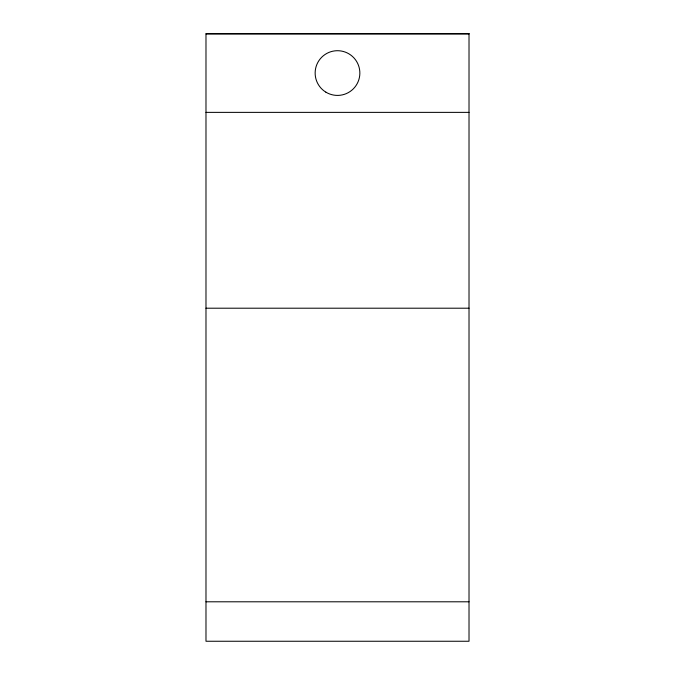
<?xml version="1.0" encoding="UTF-8"?>
<svg xmlns="http://www.w3.org/2000/svg" width="675" height="675" viewBox="0 0 675 675"><rect width="100%" height="100%" fill="white"/><g stroke="black" fill="none" stroke-linecap="round" stroke-linejoin="round"><path stroke-width="1.01" d="M205.985 33.851L469.015 33.851M205.985 112.371L469.015 112.371M205.985 308.205L469.015 308.205M205.985 601.796L469.015 601.796M469.015 33.75L205.985 33.75L205.985 641.25L469.015 641.25L469.015 33.75M325.873 92.154A22.359 22.359 0 0 0 359.851 73.583A22.359 22.359 0 0 0 326.776 53.443A22.359 22.359 0 0 0 325.873 92.154"/></g></svg>
